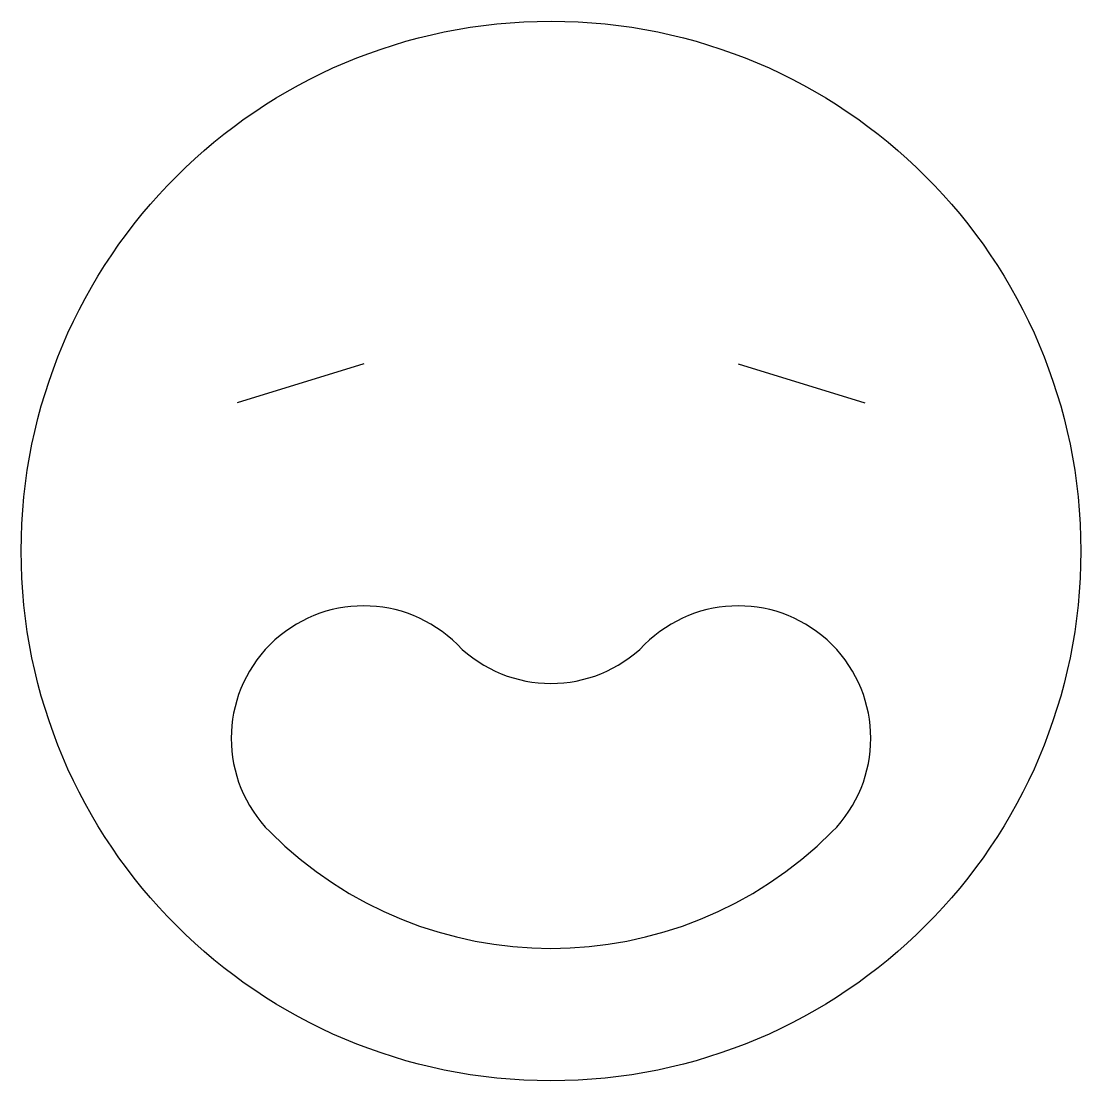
# Model space of a CAD drawing. Header units: metres. Extents: x -2 to 2, y -2 to 2.
import ezdxf

# ---------------------------------------------------------------- set-up
doc = ezdxf.new("R2010")
doc.units = ezdxf.units.M

msp = doc.modelspace()

# ---------------------------------------------------------------- linework, layer by layer
at = {"layer": 'MCD_Layer_0'}
for p, q in [((-0.707107, 0.707107), (-1.184635, 0.558895)), ((0.707107, 0.707107), (1.184635, 0.558895))]:
    msp.add_line(p, q, dxfattribs=at)
msp.add_circle((0, 0), 2, dxfattribs=at)
for centre, radius, start, end in [((-0.707107, -0.707107), 0.5, 45, 225), ((0.707107, -0.707107), 0.5, 315, 135), ((0, 0), 0.5, 225, 315), ((0, 0), 1.5, 225, 315)]:
    msp.add_arc(centre, radius, start, end, dxfattribs=at)

doc.saveas('drawing.dxf')
